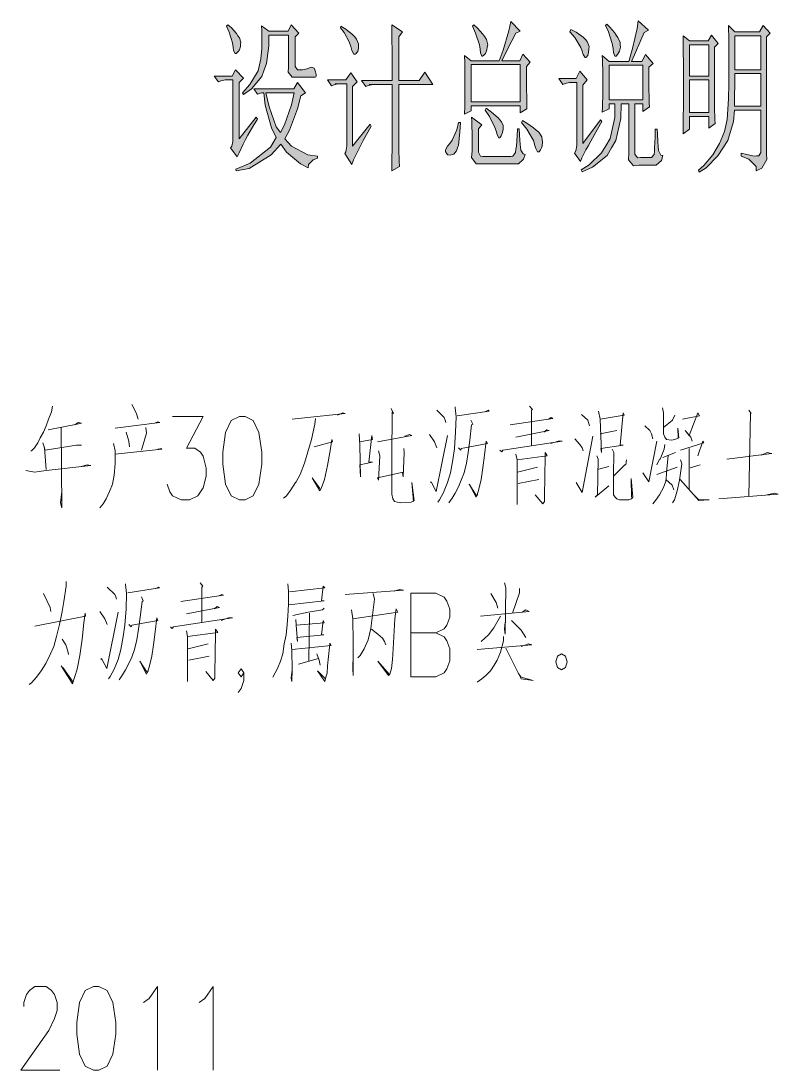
# Model space of a CAD drawing. Header units: millimetres. Extents: x 0 to 586, y 0 to 414.
# Drawn here: x 92.88 to 125.37, y 206.74 to 251.79 of the extents above; entities that cross this region are included whole.
import ezdxf

# ---------------------------------------------------------------- set-up
doc = ezdxf.new("R2010")
doc.units = ezdxf.units.MM

msp = doc.modelspace()

# ---------------------------------------------------------------- hatches: boundary and pattern name
h = msp.add_hatch(color=0)
h.dxf.hatch_style = 2
h.paths.add_polyline_path([(101.698778, 251.572889), (101.755222, 251.629333), (101.910444, 251.49175), (102.129167, 251.255389), (102.189139, 251.160139), (102.252639, 251.064889), (102.309083, 250.877917), (102.305556, 250.789722), (102.302028, 250.698), (102.252639, 250.553361), (102.210306, 250.500444), (102.164444, 250.444), (102.111528, 250.391083), (102.065667, 250.391083), (102.005694, 250.528667), (101.988056, 250.66625), (101.959833, 250.85675), (101.815194, 251.311833)])
h = msp.add_hatch(color=0)
h.dxf.hatch_style = 2
h.paths.add_polyline_path([(104.648, 249.978333), (104.648, 249.84075), (104.753833, 249.699639), (104.859667, 249.699639), (104.9655, 249.699639), (105.166583, 249.741972), (105.265361, 249.784306), (105.350028, 249.812528), (105.466444, 249.763139), (105.494667, 249.689056), (105.526417, 249.611444), (105.554639, 249.495028), (105.554639, 249.452694), (105.554639, 249.424472), (105.529944, 249.392722), (105.50525, 249.385667), (105.480556, 249.378611), (105.226556, 249.371556), (104.993722, 249.371556), (104.686806, 249.371556), (104.513944, 249.371556), (104.348139, 249.590278), (104.358722, 249.812528), (104.358722, 251.188361), (103.512056, 251.188361), (103.519111, 250.722694), (103.423861, 249.971278), (103.318028, 249.689056), (103.212194, 249.406833), (102.767694, 248.877667), (102.432556, 248.630722), (102.39375, 248.711861), (102.700667, 249.057583), (103.064028, 249.653778), (103.116944, 249.907778), (103.169861, 250.165306), (103.222778, 250.613333), (103.222778, 250.803833), (103.222778, 250.997861), (103.212194, 251.382389), (103.201611, 251.576417), (103.512056, 251.354167), (104.341083, 251.354167), (104.475139, 251.629333), (104.803222, 251.2695), (104.648, 251.107222)])
h = msp.add_hatch(color=0)
h.dxf.hatch_style = 2
h.paths.add_polyline_path([(106.595333, 251.49175), (106.612972, 251.572889), (106.824639, 251.435306), (107.120972, 251.202472), (107.202111, 251.103694), (107.28325, 251.008444), (107.364389, 250.814417), (107.364389, 250.719167), (107.364389, 250.623917), (107.332639, 250.486333), (107.297361, 250.444), (107.265611, 250.401667), (107.21975, 250.362861), (107.163306, 250.362861), (107.075111, 250.525139), (107.036306, 250.690944), (106.969278, 250.899083), (106.750556, 251.297722)])
h = msp.add_hatch(color=0)
h.dxf.hatch_style = 2
h.paths.add_polyline_path([(108.810778, 249.230444), (108.810778, 250.154722), (108.800194, 251.354167), (108.793139, 251.629333), (109.255278, 251.325944), (109.100056, 251.103694), (109.100056, 249.230444), (109.967889, 249.230444), (110.218361, 249.58675), (110.564083, 249.064639), (109.100056, 249.064639), (109.100056, 246.559917), (109.100056, 246.28475), (109.110639, 245.77675), (109.121222, 245.540389), (108.793139, 245.349889), (108.800194, 245.77675), (108.810778, 246.422333), (108.810778, 246.641056), (108.810778, 249.064639), (107.826528, 249.064639), (108.115806, 249.064639), (108.002917, 249.064639), (107.780667, 249.022306), (107.674833, 248.9835), (107.501972, 249.230444)])
h = msp.add_hatch(color=0)
h.paths.add_polyline_path([(111.915222, 247.794639), (111.925806, 248.12625), (111.932861, 248.775361), (111.932861, 249.089333), (111.932861, 249.406833), (111.925806, 250.013611), (111.915222, 250.302889), (112.2045, 250.084167), (113.400417, 250.084167), (113.573278, 250.535722), (113.82375, 251.375333), (113.901361, 251.763389), (114.303528, 251.350639), (114.113028, 251.265972), (113.947222, 250.937889), (113.650889, 250.345222), (113.513306, 250.084167), (114.285889, 250.084167), (114.419944, 250.359333), (114.730389, 250.027722), (114.575167, 249.833694), (114.575167, 249.145778), (114.58575, 248.235611), (114.592806, 248.016889), (114.303528, 247.851083), (114.303528, 248.154472), (112.2045, 248.154472), (112.2045, 247.932222)])
h.paths.add_polyline_path([(112.2045, 249.918361), (112.2045, 248.320278), (114.303528, 248.320278), (114.303528, 249.918361)])
h = msp.add_hatch(color=0)
h.dxf.hatch_style = 2
h.paths.add_polyline_path([(112.320917, 251.622278), (112.472611, 251.488222), (112.705444, 251.230694), (112.783056, 251.114278), (112.860667, 250.997861), (112.917111, 250.772083), (112.895944, 250.662722), (112.878306, 250.549833), (112.821861, 250.398139), (112.783056, 250.359333), (112.74425, 250.317), (112.694861, 250.274667), (112.684278, 250.274667), (112.656056, 250.274667), (112.610194, 250.426361), (112.589028, 250.578056), (112.560806, 250.772083), (112.395, 251.265972), (112.260944, 251.569361)])
h = msp.add_hatch(color=0)
h.dxf.hatch_style = 2
h.paths.add_polyline_path([(116.444889, 251.322417), (116.483694, 251.431778), (116.705944, 251.308306), (117.012861, 251.096639), (117.101056, 251.004917), (117.185722, 250.916722), (117.263333, 250.701528), (117.25275, 250.578056), (117.245694, 250.454583), (117.210417, 250.302889), (117.185722, 250.274667), (117.161028, 250.246444), (117.129278, 250.218222), (117.118694, 250.218222), (117.090472, 250.218222), (117.012861, 250.355806), (116.963472, 250.493389), (116.907028, 250.659194), (116.645972, 251.075472)])
h = msp.add_hatch(color=0)
h.paths.add_polyline_path([(119.372944, 251.791611), (119.817444, 251.403556), (119.623417, 251.294194), (119.478778, 250.962583), (119.210667, 250.341694), (119.083667, 250.052417), (119.528167, 250.052417), (119.683389, 250.355806), (120.011472, 249.971278), (119.835083, 249.805472), (119.835083, 249.117556), (119.845667, 248.263833), (119.85625, 248.098028), (119.566972, 247.907528), (119.566972, 248.235611), (119.22125, 248.235611), (119.22125, 246.256528), (119.22125, 246.076611), (119.344722, 245.910806), (119.471722, 245.924917), (119.835083, 245.924917), (119.944444, 245.924917), (120.057333, 246.0625), (120.067917, 246.200083), (120.0785, 246.337667), (120.096139, 246.806861), (120.106722, 247.138472), (120.184333, 247.138472), (120.194917, 246.944444), (120.216083, 246.581083), (120.230194, 246.408222), (120.247833, 246.235361), (120.346611, 246.034278), (120.434806, 246.009583), (120.367778, 245.801444), (120.145528, 245.593306), (119.990306, 245.593306), (119.394111, 245.593306), (119.171861, 245.568611), (118.960194, 245.829667), (118.970778, 246.118944), (118.970778, 248.235611), (118.642694, 248.235611), (118.621528, 247.604139), (118.416917, 246.655167), (118.226417, 246.337667), (118.039444, 246.020167), (117.407972, 245.512167), (116.963472, 245.318139), (116.924667, 245.402806), (117.273917, 245.607417), (117.803083, 246.122472), (117.986528, 246.432917), (118.169972, 246.743361), (118.364, 247.646472), (118.371056, 248.235611), (118.120583, 248.235611), (118.120583, 248.016889), (117.831306, 247.879306), (117.841889, 248.083917), (117.852472, 248.704806), (117.852472, 249.117556), (117.852472, 249.530306), (117.841889, 250.122972), (117.831306, 250.302889), (118.120583, 250.052417), (118.970778, 250.052417), (119.133056, 250.606278), (119.334139, 251.474111)])
h.paths.add_polyline_path([(118.120583, 249.890139), (118.120583, 248.401417), (119.566972, 248.401417), (119.566972, 249.890139)])
h = msp.add_hatch(color=0)
h.dxf.hatch_style = 2
h.paths.add_polyline_path([(117.965361, 251.597583), (118.025333, 251.654028), (118.148806, 251.530556), (118.353417, 251.294194), (118.431028, 251.184833), (118.505111, 251.075472), (118.593306, 250.867333), (118.603889, 250.772083), (118.614472, 250.673306), (118.575667, 250.500444), (118.526278, 250.426361), (118.476889, 250.34875), (118.420444, 250.274667), (118.409861, 250.274667), (118.371056, 250.274667), (118.314611, 250.440472), (118.293444, 250.606278), (118.254639, 250.825), (118.092361, 251.322417)])
h = msp.add_hatch(color=0)
h.paths.add_polyline_path([(121.958806, 245.378111), (122.188111, 245.582722), (122.569111, 246.037806), (122.717278, 246.28475), (122.868972, 246.531694), (123.073583, 247.043222), (123.133556, 247.304278), (123.19, 247.565333), (123.2535, 248.454333), (123.257028, 249.07875), (123.264083, 249.706694), (123.257028, 250.966111), (123.249972, 251.597583), (123.518083, 251.325944), (124.579944, 251.325944), (124.731639, 251.597583), (125.042083, 251.2695), (124.886861, 251.103694), (124.886861, 246.09425), (124.897444, 245.843778), (124.675194, 245.473361), (124.442361, 245.349889), (124.442361, 245.540389), (124.114278, 245.857889), (123.789722, 245.981361), (123.789722, 246.118944), (124.029611, 246.051917), (124.361222, 245.988417), (124.452944, 245.995472), (124.544667, 246.002528), (124.636389, 246.147167), (124.636389, 246.28475), (124.636389, 247.9675), (123.500444, 247.9675), (123.468694, 247.470083), (123.225278, 246.651639), (123.006556, 246.327083), (122.791361, 246.002528), (122.283361, 245.487472), (121.994083, 245.293444)])
h.paths.add_polyline_path([(123.518083, 251.160139), (123.518083, 249.699639), (124.636389, 249.699639), (124.636389, 251.160139)])
h.paths.add_polyline_path([(123.518083, 249.533833), (123.518083, 249.163417), (123.5075, 248.461389), (123.500444, 248.129778), (124.636389, 248.129778), (124.636389, 249.533833)])
h = msp.add_hatch(color=0)
h.paths.add_polyline_path([(122.65025, 248.461389), (122.65025, 248.101556), (122.660833, 247.565333), (122.671417, 247.385417), (122.399778, 247.194917), (122.399778, 247.688806), (121.57075, 247.688806), (121.57075, 247.138472), (121.302639, 246.947972), (121.309694, 247.360722), (121.320278, 248.419056), (121.320278, 249.064639), (121.320278, 249.710222), (121.309694, 250.757972), (121.302639, 251.156611), (121.57075, 250.934361), (122.382139, 250.934361), (122.516194, 251.184833), (122.805472, 250.825), (122.65025, 250.662722)])
h.paths.add_polyline_path([(121.57075, 249.258667), (121.57075, 247.854611), (122.399778, 247.854611), (122.399778, 249.258667)])
h.paths.add_polyline_path([(121.57075, 250.772083), (121.57075, 249.424472), (122.399778, 249.424472), (122.399778, 250.772083)])
h = msp.add_hatch(color=0)
h.dxf.hatch_style = 2
h.paths.add_polyline_path([(102.238528, 246.725722), (102.972306, 247.660583), (103.02875, 247.579444), (102.873528, 247.328972), (102.619528, 246.888), (102.517222, 246.6975), (102.418444, 246.503472), (102.238528, 246.133056), (102.160917, 245.953139), (101.871639, 246.337667), (101.931611, 246.422333), (101.977472, 246.612833), (101.966889, 246.725722), (101.966889, 249.258667), (101.716417, 249.258667), (101.642333, 249.258667), (101.458889, 249.216333), (101.353056, 249.174), (101.176667, 249.424472), (101.94925, 249.424472), (102.083306, 249.699639), (102.432556, 249.339806), (102.238528, 249.145778)])
h = msp.add_hatch(color=0)
h.dxf.hatch_style = 2
h.paths.add_polyline_path([(117.002278, 246.531694), (117.753694, 247.551222), (117.813667, 247.470083), (117.630222, 247.138472), (117.340944, 246.630472), (117.235111, 246.450556), (117.129278, 246.256528), (116.956417, 245.914333), (116.889389, 245.762639), (116.635389, 246.118944), (116.695361, 246.217722), (116.74475, 246.450556), (116.734167, 246.588139), (116.734167, 249.149306), (116.501333, 249.149306), (116.423722, 249.149306), (116.240278, 249.106972), (116.134444, 249.068167), (115.961583, 249.315111), (116.713, 249.315111), (116.868222, 249.643194), (117.175139, 249.258667), (117.002278, 249.039944)])
h = msp.add_hatch(color=0)
h.paths.add_polyline_path([(102.873528, 248.874139), (104.591556, 248.874139), (104.74325, 249.149306), (105.0925, 248.711861), (104.898472, 248.57075), (104.753833, 248.020417), (104.408111, 247.099667), (104.2035, 246.725722), (104.485722, 246.408222), (105.18775, 246.037806), (105.611083, 245.981361), (105.611083, 245.900222), (105.417056, 245.829667), (105.215972, 245.625056), (105.205389, 245.487472), (104.87025, 245.64975), (104.281111, 246.161278), (104.030639, 246.503472), (103.624944, 246.037806), (102.672444, 245.45925), (102.122111, 245.349889), (102.104472, 245.431028), (102.721833, 245.692083), (103.586139, 246.369417), (103.836611, 246.782167), (103.635528, 247.209028), (103.367417, 248.172111), (103.296861, 248.711861), (103.201611, 248.711861), (103.02875, 248.655417)])
h.paths.add_polyline_path([(103.395639, 248.711861), (103.529694, 248.105083), (103.836611, 247.251361), (104.013, 247.004417), (104.196444, 247.3325), (104.492778, 248.186222), (104.609194, 248.711861)])
h = msp.add_hatch(color=0)
h.dxf.hatch_style = 2
h.paths.add_polyline_path([(107.113917, 246.422333), (107.865333, 247.360722), (107.904139, 247.276056), (107.569, 246.658694), (107.152722, 245.833194), (107.075111, 245.625056), (106.785833, 246.09425), (106.824639, 246.175389), (106.863444, 246.436444), (106.863444, 246.616361), (106.863444, 249.096389), (106.3625, 249.096389), (106.535361, 249.096389), (106.478917, 249.096389), (106.316639, 249.054056), (106.210806, 249.011722), (106.034417, 249.258667), (106.824639, 249.258667), (107.036306, 249.562056), (107.307944, 249.177528), (107.113917, 248.9835)])
h = msp.add_hatch(color=0)
h.dxf.hatch_style = 2
h.paths.add_polyline_path([(112.800694, 247.960444), (112.8395, 248.041583), (113.072333, 247.879306), (113.368667, 247.632361), (113.435694, 247.547694), (113.50625, 247.466556), (113.573278, 247.30075), (113.573278, 247.219611), (113.573278, 247.149056), (113.545056, 247.007944), (113.513306, 246.930333), (113.485083, 246.85625), (113.435694, 246.778639), (113.418056, 246.778639), (113.389833, 246.778639), (113.322806, 246.902111), (113.284, 247.025583), (113.224028, 247.219611), (112.984139, 247.685278)])
h = msp.add_hatch(color=0)
h.dxf.hatch_style = 2
h.paths.add_polyline_path([(111.66475, 247.438333), (111.742361, 247.438333), (111.721194, 247.011472), (111.657694, 246.461139), (111.615361, 246.337667), (111.573028, 246.214194), (111.456611, 246.069556), (111.386056, 246.051917), (111.311972, 246.03075), (111.206139, 246.044861), (111.170861, 246.076611), (111.139111, 246.111889), (111.103833, 246.175389), (111.103833, 246.200083), (111.103833, 246.256528), (111.192028, 246.422333), (111.280222, 246.531694), (111.393111, 246.669278), (111.587139, 247.120833)])
h = msp.add_hatch(color=0)
h.dxf.hatch_style = 2
h.paths.add_polyline_path([(112.222139, 247.660583), (112.666639, 247.328972), (112.511417, 247.163167), (112.511417, 246.309444), (112.511417, 246.15775), (112.610194, 245.991944), (112.705444, 245.977833), (113.901361, 245.977833), (113.986028, 245.991944), (114.098917, 246.143639), (114.120083, 246.281222), (114.144778, 246.418806), (114.180056, 246.859778), (114.190639, 247.163167), (114.264722, 247.163167), (114.275306, 246.888), (114.3, 246.489361), (114.314111, 246.365889), (114.328222, 246.242417), (114.430528, 246.090722), (114.515194, 246.0625), (114.448167, 245.854361), (114.229444, 245.64975), (114.074222, 245.64975), (112.627833, 245.64975), (112.416167, 245.64975), (112.222139, 245.924917), (112.243306, 246.200083), (112.243306, 246.764528), (112.232722, 247.494778)])
h = msp.add_hatch(color=0)
h.dxf.hatch_style = 2
h.paths.add_polyline_path([(114.3635, 247.438333), (114.402306, 247.519472), (114.58575, 247.410111), (114.878556, 247.2055), (114.987917, 247.106722), (115.100806, 247.011472), (115.231333, 246.813917), (115.248972, 246.708083), (115.270139, 246.605778), (115.2525, 246.422333), (115.22075, 246.337667), (115.185472, 246.256528), (115.1255, 246.175389), (115.09375, 246.175389), (115.054944, 246.175389), (114.980861, 246.312972), (114.942056, 246.450556), (114.875028, 246.655167), (114.58575, 247.149056)])

# ---------------------------------------------------------------- linework, layer by layer
at = {"color": 0, "lineweight": 0}
for points in [[(101.698778, 251.572889), (101.755222, 251.629333), (101.910444, 251.49175), (102.129167, 251.255389), (102.189139, 251.160139), (102.252639, 251.064889), (102.309083, 250.877917), (102.305556, 250.789722), (102.302028, 250.698), (102.252639, 250.553361), (102.210306, 250.500444), (102.164444, 250.444), (102.111528, 250.391083), (102.065667, 250.391083), (102.005694, 250.528667), (101.988056, 250.66625), (101.959833, 250.85675), (101.815194, 251.311833)], [(104.648, 249.978333), (104.648, 249.84075), (104.753833, 249.699639), (104.859667, 249.699639), (104.9655, 249.699639), (105.166583, 249.741972), (105.265361, 249.784306), (105.350028, 249.812528), (105.466444, 249.763139), (105.494667, 249.689056), (105.526417, 249.611444), (105.554639, 249.495028), (105.554639, 249.452694), (105.554639, 249.424472), (105.529944, 249.392722), (105.50525, 249.385667), (105.480556, 249.378611), (105.226556, 249.371556), (104.993722, 249.371556), (104.686806, 249.371556), (104.513944, 249.371556), (104.348139, 249.590278), (104.358722, 249.812528), (104.358722, 251.188361), (103.512056, 251.188361), (103.519111, 250.722694), (103.423861, 249.971278), (103.318028, 249.689056), (103.212194, 249.406833), (102.767694, 248.877667), (102.432556, 248.630722), (102.39375, 248.711861), (102.700667, 249.057583), (103.064028, 249.653778), (103.116944, 249.907778), (103.169861, 250.165306), (103.222778, 250.613333), (103.222778, 250.803833), (103.222778, 250.997861), (103.212194, 251.382389), (103.201611, 251.576417), (103.512056, 251.354167), (104.341083, 251.354167), (104.475139, 251.629333), (104.803222, 251.2695), (104.648, 251.107222)], [(106.595333, 251.49175), (106.612972, 251.572889), (106.824639, 251.435306), (107.120972, 251.202472), (107.202111, 251.103694), (107.28325, 251.008444), (107.364389, 250.814417), (107.364389, 250.719167), (107.364389, 250.623917), (107.332639, 250.486333), (107.297361, 250.444), (107.265611, 250.401667), (107.21975, 250.362861), (107.163306, 250.362861), (107.075111, 250.525139), (107.036306, 250.690944), (106.969278, 250.899083), (106.750556, 251.297722)], [(108.810778, 249.230444), (108.810778, 250.154722), (108.800194, 251.354167), (108.793139, 251.629333), (109.255278, 251.325944), (109.100056, 251.103694), (109.100056, 249.230444), (109.967889, 249.230444), (110.218361, 249.58675), (110.564083, 249.064639), (109.100056, 249.064639), (109.100056, 246.559917), (109.100056, 246.28475), (109.110639, 245.77675), (109.121222, 245.540389), (108.793139, 245.349889), (108.800194, 245.77675), (108.810778, 246.422333), (108.810778, 246.641056), (108.810778, 249.064639), (107.826528, 249.064639), (108.115806, 249.064639), (108.002917, 249.064639), (107.780667, 249.022306), (107.674833, 248.9835), (107.501972, 249.230444)], [(111.915222, 247.794639), (111.925806, 248.12625), (111.932861, 248.775361), (111.932861, 249.089333), (111.932861, 249.406833), (111.925806, 250.013611), (111.915222, 250.302889), (112.2045, 250.084167), (113.400417, 250.084167), (113.573278, 250.535722), (113.82375, 251.375333), (113.901361, 251.763389), (114.303528, 251.350639), (114.113028, 251.265972), (113.947222, 250.937889), (113.650889, 250.345222), (113.513306, 250.084167), (114.285889, 250.084167), (114.419944, 250.359333), (114.730389, 250.027722), (114.575167, 249.833694), (114.575167, 249.145778), (114.58575, 248.235611), (114.592806, 248.016889), (114.303528, 247.851083), (114.303528, 248.154472), (112.2045, 248.154472), (112.2045, 247.932222)], [(112.320917, 251.622278), (112.472611, 251.488222), (112.705444, 251.230694), (112.783056, 251.114278), (112.860667, 250.997861), (112.917111, 250.772083), (112.895944, 250.662722), (112.878306, 250.549833), (112.821861, 250.398139), (112.783056, 250.359333), (112.74425, 250.317), (112.694861, 250.274667), (112.684278, 250.274667), (112.656056, 250.274667), (112.610194, 250.426361), (112.589028, 250.578056), (112.560806, 250.772083), (112.395, 251.265972), (112.260944, 251.569361)], [(116.444889, 251.322417), (116.483694, 251.431778), (116.705944, 251.308306), (117.012861, 251.096639), (117.101056, 251.004917), (117.185722, 250.916722), (117.263333, 250.701528), (117.25275, 250.578056), (117.245694, 250.454583), (117.210417, 250.302889), (117.185722, 250.274667), (117.161028, 250.246444), (117.129278, 250.218222), (117.118694, 250.218222), (117.090472, 250.218222), (117.012861, 250.355806), (116.963472, 250.493389), (116.907028, 250.659194), (116.645972, 251.075472)], [(119.372944, 251.791611), (119.817444, 251.403556), (119.623417, 251.294194), (119.478778, 250.962583), (119.210667, 250.341694), (119.083667, 250.052417), (119.528167, 250.052417), (119.683389, 250.355806), (120.011472, 249.971278), (119.835083, 249.805472), (119.835083, 249.117556), (119.845667, 248.263833), (119.85625, 248.098028), (119.566972, 247.907528), (119.566972, 248.235611), (119.22125, 248.235611), (119.22125, 246.256528), (119.22125, 246.076611), (119.344722, 245.910806), (119.471722, 245.924917), (119.835083, 245.924917), (119.944444, 245.924917), (120.057333, 246.0625), (120.067917, 246.200083), (120.0785, 246.337667), (120.096139, 246.806861), (120.106722, 247.138472), (120.184333, 247.138472), (120.194917, 246.944444), (120.216083, 246.581083), (120.230194, 246.408222), (120.247833, 246.235361), (120.346611, 246.034278), (120.434806, 246.009583), (120.367778, 245.801444), (120.145528, 245.593306), (119.990306, 245.593306), (119.394111, 245.593306), (119.171861, 245.568611), (118.960194, 245.829667), (118.970778, 246.118944), (118.970778, 248.235611), (118.642694, 248.235611), (118.621528, 247.604139), (118.416917, 246.655167), (118.226417, 246.337667), (118.039444, 246.020167), (117.407972, 245.512167), (116.963472, 245.318139), (116.924667, 245.402806), (117.273917, 245.607417), (117.803083, 246.122472), (117.986528, 246.432917), (118.169972, 246.743361), (118.364, 247.646472), (118.371056, 248.235611), (118.120583, 248.235611), (118.120583, 248.016889), (117.831306, 247.879306), (117.841889, 248.083917), (117.852472, 248.704806), (117.852472, 249.117556), (117.852472, 249.530306), (117.841889, 250.122972), (117.831306, 250.302889), (118.120583, 250.052417), (118.970778, 250.052417), (119.133056, 250.606278), (119.334139, 251.474111)], [(117.965361, 251.597583), (118.025333, 251.654028), (118.148806, 251.530556), (118.353417, 251.294194), (118.431028, 251.184833), (118.505111, 251.075472), (118.593306, 250.867333), (118.603889, 250.772083), (118.614472, 250.673306), (118.575667, 250.500444), (118.526278, 250.426361), (118.476889, 250.34875), (118.420444, 250.274667), (118.409861, 250.274667), (118.371056, 250.274667), (118.314611, 250.440472), (118.293444, 250.606278), (118.254639, 250.825), (118.092361, 251.322417)], [(121.958806, 245.378111), (122.188111, 245.582722), (122.569111, 246.037806), (122.717278, 246.28475), (122.868972, 246.531694), (123.073583, 247.043222), (123.133556, 247.304278), (123.19, 247.565333), (123.2535, 248.454333), (123.257028, 249.07875), (123.264083, 249.706694), (123.257028, 250.966111), (123.249972, 251.597583), (123.518083, 251.325944), (124.579944, 251.325944), (124.731639, 251.597583), (125.042083, 251.2695), (124.886861, 251.103694), (124.886861, 246.09425), (124.897444, 245.843778), (124.675194, 245.473361), (124.442361, 245.349889), (124.442361, 245.540389), (124.114278, 245.857889), (123.789722, 245.981361), (123.789722, 246.118944), (124.029611, 246.051917), (124.361222, 245.988417), (124.452944, 245.995472), (124.544667, 246.002528), (124.636389, 246.147167), (124.636389, 246.28475), (124.636389, 247.9675), (123.500444, 247.9675), (123.468694, 247.470083), (123.225278, 246.651639), (123.006556, 246.327083), (122.791361, 246.002528), (122.283361, 245.487472), (121.994083, 245.293444)], [(122.65025, 248.461389), (122.65025, 248.101556), (122.660833, 247.565333), (122.671417, 247.385417), (122.399778, 247.194917), (122.399778, 247.688806), (121.57075, 247.688806), (121.57075, 247.138472), (121.302639, 246.947972), (121.309694, 247.360722), (121.320278, 248.419056), (121.320278, 249.064639), (121.320278, 249.710222), (121.309694, 250.757972), (121.302639, 251.156611), (121.57075, 250.934361), (122.382139, 250.934361), (122.516194, 251.184833), (122.805472, 250.825), (122.65025, 250.662722)], [(123.518083, 251.160139), (123.518083, 249.699639), (124.636389, 249.699639), (124.636389, 251.160139)], [(121.57075, 250.772083), (121.57075, 249.424472), (122.399778, 249.424472), (122.399778, 250.772083)], [(102.238528, 246.725722), (102.972306, 247.660583), (103.02875, 247.579444), (102.873528, 247.328972), (102.619528, 246.888), (102.517222, 246.6975), (102.418444, 246.503472), (102.238528, 246.133056), (102.160917, 245.953139), (101.871639, 246.337667), (101.931611, 246.422333), (101.977472, 246.612833), (101.966889, 246.725722), (101.966889, 249.258667), (101.716417, 249.258667), (101.642333, 249.258667), (101.458889, 249.216333), (101.353056, 249.174), (101.176667, 249.424472), (101.94925, 249.424472), (102.083306, 249.699639), (102.432556, 249.339806), (102.238528, 249.145778)], [(112.2045, 249.918361), (112.2045, 248.320278), (114.303528, 248.320278), (114.303528, 249.918361)], [(117.002278, 246.531694), (117.753694, 247.551222), (117.813667, 247.470083), (117.630222, 247.138472), (117.340944, 246.630472), (117.235111, 246.450556), (117.129278, 246.256528), (116.956417, 245.914333), (116.889389, 245.762639), (116.635389, 246.118944), (116.695361, 246.217722), (116.74475, 246.450556), (116.734167, 246.588139), (116.734167, 249.149306), (116.501333, 249.149306), (116.423722, 249.149306), (116.240278, 249.106972), (116.134444, 249.068167), (115.961583, 249.315111), (116.713, 249.315111), (116.868222, 249.643194), (117.175139, 249.258667), (117.002278, 249.039944)], [(118.120583, 249.890139), (118.120583, 248.401417), (119.566972, 248.401417), (119.566972, 249.890139)], [(102.873528, 248.874139), (104.591556, 248.874139), (104.74325, 249.149306), (105.0925, 248.711861), (104.898472, 248.57075), (104.753833, 248.020417), (104.408111, 247.099667), (104.2035, 246.725722), (104.485722, 246.408222), (105.18775, 246.037806), (105.611083, 245.981361), (105.611083, 245.900222), (105.417056, 245.829667), (105.215972, 245.625056), (105.205389, 245.487472), (104.87025, 245.64975), (104.281111, 246.161278), (104.030639, 246.503472), (103.624944, 246.037806), (102.672444, 245.45925), (102.122111, 245.349889), (102.104472, 245.431028), (102.721833, 245.692083), (103.586139, 246.369417), (103.836611, 246.782167), (103.635528, 247.209028), (103.367417, 248.172111), (103.296861, 248.711861), (103.201611, 248.711861), (103.02875, 248.655417)], [(107.113917, 246.422333), (107.865333, 247.360722), (107.904139, 247.276056), (107.569, 246.658694), (107.152722, 245.833194), (107.075111, 245.625056), (106.785833, 246.09425), (106.824639, 246.175389), (106.863444, 246.436444), (106.863444, 246.616361), (106.863444, 249.096389), (106.3625, 249.096389), (106.535361, 249.096389), (106.478917, 249.096389), (106.316639, 249.054056), (106.210806, 249.011722), (106.034417, 249.258667), (106.824639, 249.258667), (107.036306, 249.562056), (107.307944, 249.177528), (107.113917, 248.9835)], [(121.57075, 249.258667), (121.57075, 247.854611), (122.399778, 247.854611), (122.399778, 249.258667)], [(123.518083, 249.533833), (123.518083, 249.163417), (123.5075, 248.461389), (123.500444, 248.129778), (124.636389, 248.129778), (124.636389, 249.533833)], [(103.395639, 248.711861), (103.529694, 248.105083), (103.836611, 247.251361), (104.013, 247.004417), (104.196444, 247.3325), (104.492778, 248.186222), (104.609194, 248.711861)], [(112.800694, 247.960444), (112.8395, 248.041583), (113.072333, 247.879306), (113.368667, 247.632361), (113.435694, 247.547694), (113.50625, 247.466556), (113.573278, 247.30075), (113.573278, 247.219611), (113.573278, 247.149056), (113.545056, 247.007944), (113.513306, 246.930333), (113.485083, 246.85625), (113.435694, 246.778639), (113.418056, 246.778639), (113.389833, 246.778639), (113.322806, 246.902111), (113.284, 247.025583), (113.224028, 247.219611), (112.984139, 247.685278)], [(111.66475, 247.438333), (111.742361, 247.438333), (111.721194, 247.011472), (111.657694, 246.461139), (111.615361, 246.337667), (111.573028, 246.214194), (111.456611, 246.069556), (111.386056, 246.051917), (111.311972, 246.03075), (111.206139, 246.044861), (111.170861, 246.076611), (111.139111, 246.111889), (111.103833, 246.175389), (111.103833, 246.200083), (111.103833, 246.256528), (111.192028, 246.422333), (111.280222, 246.531694), (111.393111, 246.669278), (111.587139, 247.120833)], [(112.222139, 247.660583), (112.666639, 247.328972), (112.511417, 247.163167), (112.511417, 246.309444), (112.511417, 246.15775), (112.610194, 245.991944), (112.705444, 245.977833), (113.901361, 245.977833), (113.986028, 245.991944), (114.098917, 246.143639), (114.120083, 246.281222), (114.144778, 246.418806), (114.180056, 246.859778), (114.190639, 247.163167), (114.264722, 247.163167), (114.275306, 246.888), (114.3, 246.489361), (114.314111, 246.365889), (114.328222, 246.242417), (114.430528, 246.090722), (114.515194, 246.0625), (114.448167, 245.854361), (114.229444, 245.64975), (114.074222, 245.64975), (112.627833, 245.64975), (112.416167, 245.64975), (112.222139, 245.924917), (112.243306, 246.200083), (112.243306, 246.764528), (112.232722, 247.494778)], [(114.3635, 247.438333), (114.402306, 247.519472), (114.58575, 247.410111), (114.878556, 247.2055), (114.987917, 247.106722), (115.100806, 247.011472), (115.231333, 246.813917), (115.248972, 246.708083), (115.270139, 246.605778), (115.2525, 246.422333), (115.22075, 246.337667), (115.185472, 246.256528), (115.1255, 246.175389), (115.09375, 246.175389), (115.054944, 246.175389), (114.980861, 246.312972), (114.942056, 246.450556), (114.875028, 246.655167), (114.58575, 247.149056)], [(102.256167, 234.805361), (101.896333, 234.636028), (101.659972, 234.1245), (101.540028, 233.270778), (101.540028, 232.75925), (101.659972, 231.905528), (101.896333, 231.394), (102.256167, 231.221139), (102.496056, 231.221139), (102.852361, 231.394), (103.09225, 231.905528), (103.212194, 232.75925), (103.212194, 233.270778), (103.09225, 234.1245), (102.852361, 234.636028), (102.496056, 234.805361)], [(116.328472, 224.267889), (116.254389, 224.514833), (116.081528, 224.617139), (115.908667, 224.514833), (115.838111, 224.267889), (115.908667, 224.020944), (116.081528, 223.918639), (116.254389, 224.020944)], [(95.987306, 210.319056), (95.627472, 210.149722), (95.387583, 209.638194), (95.271167, 208.784472), (95.271167, 208.272944), (95.387583, 207.419222), (95.627472, 206.907694), (95.987306, 206.738361), (96.223667, 206.738361), (96.5835, 206.907694), (96.823389, 207.419222), (96.943333, 208.272944), (96.943333, 208.784472), (96.823389, 209.638194), (96.5835, 210.149722), (96.223667, 210.319056)]]:
    msp.add_lwpolyline(points, close=True, dxfattribs=at)
for points in [[(93.306194, 233.327222), (93.330889, 233.327222), (93.454361, 233.464806), (93.599, 233.676472), (93.697778, 233.884611), (93.842417, 234.131556), (93.965889, 234.41025), (94.064667, 234.688944), (94.13875, 234.865333), (94.188139, 235.002917), (94.234, 235.246333)], [(97.634778, 235.316889), (97.828806, 234.967639), (97.902889, 234.688944)], [(111.509528, 235.214583), (111.509528, 235.179306), (111.558917, 234.794778), (111.534222, 234.131556), (111.484833, 233.433056), (111.41075, 232.942694), (111.311972, 232.381778), (111.192028, 231.9655), (111.019167, 231.545694), (110.849833, 231.231722), (110.77575, 231.125889)], [(114.71275, 235.246333), (114.836222, 235.10875), (114.786833, 235.073472), (114.786833, 233.570639)], [(120.410111, 235.179306), (120.4595, 234.967639), (120.4595, 234.061), (120.508889, 233.919889), (120.582972, 233.814056), (120.801694, 233.782306), (120.949861, 233.814056), (121.119194, 233.884611), (121.069806, 234.304417), (121.0945, 233.884611)], [(99.388083, 234.805361), (100.703944, 234.805361), (99.987806, 233.440111), (100.344111, 233.440111), (100.584, 233.270778), (100.703944, 233.097917), (100.823889, 232.586389), (100.823889, 232.247722), (100.703944, 231.736194), (100.464056, 231.394), (100.10775, 231.221139), (99.747917, 231.221139), (99.388083, 231.394), (99.271667, 231.563333), (99.151722, 231.905528)], [(104.513944, 234.688944), (106.789361, 234.932361), (106.690583, 234.967639), (106.471861, 234.865333)], [(108.771972, 235.144028), (108.867222, 234.932361), (108.817833, 235.002917), (108.793139, 233.048528), (108.793139, 231.9655), (108.793139, 231.475139), (108.842528, 231.267), (108.916611, 231.161167), (109.040083, 231.125889), (109.184722, 231.090611), (109.625694, 231.125889), (109.749167, 231.196444), (109.650389, 231.9655), (109.724472, 231.161167)], [(110.726361, 235.073472), (111.043861, 234.7595), (111.09325, 234.653667), (111.117944, 234.547833)], [(111.608306, 234.830056), (112.977083, 235.038194), (112.927694, 235.073472), (112.804222, 235.002917)], [(113.880194, 234.445528), (115.714639, 234.724222), (115.640556, 234.7595), (115.520611, 234.688944)], [(116.938778, 234.897083), (117.206889, 234.653667), (117.280972, 234.41025)], [(117.672556, 235.038194), (117.743111, 234.688944), (117.7925, 233.256667), (117.767806, 233.433056), (118.723833, 233.570639), (118.600361, 233.570639), (118.723833, 234.967639), (118.773222, 234.865333), (117.743111, 234.688944)], [(120.949861, 234.865333), (120.851083, 234.653667), (120.4595, 234.339694)], [(121.267361, 234.688944), (122.001139, 234.830056), (121.927056, 234.967639), (121.560167, 233.990444), (121.387306, 234.198583), (121.63425, 233.919889), (121.683639, 233.747028)], [(124.128389, 235.073472), (124.223639, 234.932361), (124.198944, 234.967639), (124.128389, 231.369306)], [(94.039972, 234.233861), (95.285278, 234.480806), (95.482833, 234.516083), (95.334667, 234.547833), (95.190028, 234.445528)], [(94.600889, 234.339694), (94.625583, 230.882472), (94.576194, 231.090611), (94.625583, 231.580972)], [(96.925694, 234.304417), (98.834222, 234.547833), (98.760139, 234.583111), (98.611972, 234.516083)], [(98.245083, 234.339694), (98.269778, 234.096278), (98.051056, 233.3625)], [(105.519361, 234.724222), (105.494667, 234.480806), (105.3465, 233.814056), (105.198333, 233.291944), (105.053694, 232.801583), (104.856139, 232.31475), (104.686806, 232.000778), (104.662111, 231.9655), (104.468083, 231.651528), (104.270528, 231.404583), (104.147056, 231.29875)], [(112.193917, 234.653667), (112.268, 234.480806), (112.218611, 234.445528), (112.144528, 233.782306), (112.070444, 233.256667), (111.999889, 232.801583), (111.901111, 232.381778), (111.777639, 232.067806), (111.654167, 231.789111), (111.509528, 231.510417), (111.386056, 231.29875), (111.241417, 231.090611)], [(119.651639, 234.41025), (119.873889, 234.198583), (119.944444, 234.061), (119.993833, 233.849333)], [(97.536, 233.500083), (97.511306, 233.747028), (97.391361, 234.131556)], [(107.399667, 234.061), (107.424361, 233.570639), (107.449056, 232.208917), (107.424361, 232.731028), (107.964111, 232.836861), (107.815944, 232.836861), (107.939417, 233.990444), (107.964111, 233.814056), (107.424361, 233.71175)], [(108.182833, 233.71175), (109.650389, 233.990444), (109.551611, 234.025722), (109.357583, 233.955167)], [(110.408861, 234.025722), (110.627583, 233.71175), (110.726361, 233.464806)], [(110.45825, 231.9655), (110.482944, 232.000778), (110.701667, 231.580972), (111.192028, 233.990444)], [(114.127139, 233.919889), (115.545306, 234.198583), (115.446528, 234.233861), (115.323056, 234.131556)], [(116.645972, 233.849333), (116.864694, 233.605917), (116.963472, 233.464806), (117.012861, 233.327222)], [(116.716528, 231.9655), (116.963472, 231.545694), (117.425611, 233.955167)], [(117.743111, 234.061), (118.455722, 234.198583)], [(95.482833, 233.570639), (95.264111, 233.570639), (93.9165, 233.3625), (93.82125, 233.676472), (93.891806, 233.464806), (93.965889, 232.522889)], [(98.760139, 233.397778), (98.904778, 233.433056), (98.929472, 233.397778), (96.925694, 233.186111), (96.925694, 233.327222), (96.851611, 233.641194), (96.925694, 233.327222), (96.925694, 232.766306), (96.876306, 232.279472), (96.802222, 231.894944), (96.682278, 231.580972), (96.534111, 231.267), (96.410639, 231.055333), (96.266, 230.882472)], [(105.469972, 233.500083), (106.253139, 233.71175), (106.228444, 233.814056), (106.154361, 233.327222), (106.129667, 233.256667), (106.030889, 232.699278), (105.910944, 232.103083), (105.762778, 231.718556), (105.713389, 231.61625), (105.371194, 232.173639), (105.713389, 231.718556)], [(109.308194, 233.433056), (109.332889, 233.256667), (109.2835, 232.208917), (109.258806, 232.381778)], [(111.654167, 233.464806), (111.752944, 233.3625), (111.777639, 233.433056), (112.903, 233.641194), (112.853611, 233.747028), (112.779528, 233.150833), (112.708972, 232.593444), (112.634889, 232.103083), (112.536111, 231.683278), (112.462028, 231.439861), (112.412639, 231.334028), (112.119833, 231.894944), (112.437333, 231.404583), (112.486722, 231.475139)], [(113.439222, 233.3625), (113.513306, 233.291944), (113.562694, 233.3625), (116.106222, 233.747028), (115.936889, 233.747028), (115.615861, 233.641194)], [(118.258167, 233.397778), (118.33225, 233.256667), (118.307556, 232.279472), (118.307556, 231.580972), (118.307556, 231.439861), (118.381639, 231.334028), (118.455722, 231.267), (118.575667, 231.231722), (118.96725, 231.231722), (119.090722, 231.267), (119.140111, 231.334028), (119.066028, 232.138361), (119.090722, 231.334028)], [(119.577556, 232.381778), (119.8245, 232.000778), (120.166694, 233.747028)], [(120.508889, 233.605917), (120.484194, 233.397778), (120.311333, 232.977972), (120.286639, 232.977972), (120.166694, 232.731028)], [(121.193278, 233.3625), (122.195167, 233.676472), (122.145778, 233.747028), (121.927056, 233.115556)], [(121.560167, 233.433056), (121.560167, 233.327222), (121.560167, 231.683278)], [(108.232222, 233.327222), (108.281611, 233.115556), (108.232222, 232.067806), (108.182833, 232.173639), (109.2835, 232.417056)], [(114.127139, 233.186111), (114.173, 232.942694), (114.173, 232.279472), (114.173, 231.894944), (114.173, 231.020056), (114.173, 231.196444), (114.173, 231.545694)], [(114.173, 232.942694), (115.471222, 233.115556), (115.372444, 233.256667), (115.372444, 233.083806), (115.34775, 231.369306), (115.34775, 231.161167), (115.273667, 231.055333), (114.956167, 231.439861)], [(117.598472, 233.115556), (117.647861, 232.977972), (117.623167, 231.439861), (117.524389, 231.334028), (118.11, 231.824389)], [(118.868472, 232.942694), (118.843778, 232.731028), (118.797917, 232.731028), (118.307556, 232.244194)], [(120.653528, 233.115556), (120.607667, 232.558167), (120.582972, 232.31475), (120.558278, 232.032528), (120.4595, 231.753833), (120.286639, 231.439861), (120.117306, 231.196444), (119.993833, 231.055333)], [(120.434806, 233.048528), (120.971028, 233.256667)], [(121.193278, 232.942694), (121.242667, 232.766306), (121.143889, 232.067806), (121.045111, 231.61625), (120.925167, 231.231722), (120.851083, 231.090611)], [(123.172361, 232.977972), (125.105583, 233.221389), (125.080889, 233.221389), (124.908028, 233.256667), (124.664611, 233.150833)], [(93.087472, 232.487611), (93.454361, 232.417056), (93.965889, 232.487611), (95.874417, 232.699278), (95.72625, 232.731028), (95.458139, 232.664)], [(115.054944, 232.628722), (114.197694, 232.417056)], [(118.11, 232.664), (117.623167, 232.522889)], [(120.166694, 232.31475), (121.045111, 232.628722)], [(121.609556, 232.593444), (122.025833, 232.731028)], [(114.222389, 231.930222), (115.104333, 232.103083)], [(120.558278, 232.103083), (120.826389, 231.859667), (120.900472, 231.651528)], [(121.168583, 232.103083), (121.976444, 231.196444), (122.413889, 231.231722), (121.976444, 231.231722), (121.754194, 231.439861)], [(122.830167, 231.267), (125.373694, 231.475139), (125.229056, 231.510417), (124.908028, 231.439861)], [(94.823139, 227.725111), (94.823139, 227.516972), (94.724361, 226.85375), (94.650278, 226.433944), (94.526806, 225.876556), (94.406861, 225.350917), (94.283389, 224.931111), (94.13875, 224.581861), (93.941194, 224.197333), (93.747167, 223.883361), (93.549611, 223.604667), (93.330889, 223.36125), (93.232111, 223.290694)], [(97.366667, 227.622806), (97.366667, 227.587528), (97.412528, 227.203), (97.387833, 226.539778), (97.341972, 225.841278), (97.267889, 225.350917), (97.169111, 224.793528), (97.045639, 224.373722), (96.876306, 223.953917), (96.703444, 223.639944), (96.632889, 223.534111)], [(100.569889, 227.658083), (100.689833, 227.516972), (100.640444, 227.481694), (100.640444, 225.978861)], [(104.3305, 227.622806), (104.355194, 227.308833), (104.355194, 226.747917), (104.3305, 226.225806), (104.305806, 225.876556), (104.256417, 225.421472), (104.182333, 225.036944), (104.111778, 224.617139), (104.013, 224.303167), (103.889528, 223.989194), (103.6955, 223.604667)], [(113.636778, 227.658083), (113.686167, 227.446417), (113.661472, 225.45675), (113.636778, 225.664889), (113.661472, 225.978861)], [(94.159917, 226.433944), (94.13875, 226.606806), (93.842417, 227.203)], [(96.5835, 227.481694), (96.901, 227.167722), (96.950389, 227.061889), (96.975083, 226.956056)], [(97.461917, 227.238278), (98.830694, 227.446417), (98.784833, 227.481694), (98.661361, 227.411139)], [(99.737333, 226.85375), (101.571778, 227.132444), (101.497694, 227.167722), (101.374222, 227.097167)], [(104.404583, 227.273556), (105.921528, 227.446417), (105.847444, 227.516972), (105.773361, 226.889028), (105.896833, 226.889028), (104.379889, 226.712639)], [(106.799944, 227.167722), (109.294083, 227.340583), (109.12475, 227.375861), (108.9025, 227.308833)], [(107.999389, 227.203), (108.048778, 226.956056), (107.900611, 225.700167), (107.777139, 225.209806), (107.607806, 224.825278), (107.434944, 224.546583), (107.339694, 224.444278)], [(109.611583, 223.629361), (109.611583, 227.213583), (110.687556, 227.213583), (111.047389, 227.04425), (111.163806, 226.871389), (111.28375, 226.532722), (111.28375, 226.190528), (111.163806, 225.848333), (111.047389, 225.679), (110.687556, 225.509667)], [(113.051167, 227.203), (113.269889, 226.818472), (113.343972, 226.575056)], [(114.271778, 227.411139), (114.271778, 227.238278), (113.978972, 226.363389)], [(98.051056, 227.061889), (98.121611, 226.889028), (98.07575, 226.85375), (98.001667, 226.190528), (97.927583, 225.664889), (97.8535, 225.209806), (97.754722, 224.793528), (97.634778, 224.476028), (97.511306, 224.197333), (97.366667, 223.918639), (97.243194, 223.7105), (97.095028, 223.498833)], [(99.98075, 226.328111), (101.398917, 226.606806), (101.303667, 226.642083), (101.180194, 226.539778)], [(94.600889, 224.0915), (95.041861, 223.393), (95.09125, 223.325972), (95.285278, 223.953917), (95.40875, 224.546583), (95.507528, 225.245083), (95.581611, 225.943583), (95.627472, 226.363389), (95.652167, 226.225806), (93.475528, 225.806)], [(96.266, 226.433944), (96.484722, 226.119972), (96.5835, 225.876556)], [(96.311861, 224.373722), (96.336556, 224.409), (96.558806, 223.989194), (97.045639, 226.398667)], [(105.896833, 226.575056), (105.82275, 226.5045), (105.212444, 226.398667), (104.87025, 226.328111), (104.549222, 226.257556)], [(105.258306, 226.363389), (105.237139, 224.303167)], [(107.068056, 226.5045), (107.117444, 226.119972), (107.142139, 225.1075), (107.142139, 224.476028), (107.142139, 223.675222), (107.117444, 223.989194), (107.117444, 224.267889)], [(107.117444, 226.119972), (109.050667, 226.398667), (108.976583, 226.539778), (108.927194, 226.119972), (108.853111, 224.825278), (108.828417, 224.373722), (108.782556, 223.989194), (108.708472, 223.74225), (108.659083, 223.675222), (108.193417, 224.303167), (108.683778, 223.74225)], [(112.610194, 226.225806), (114.688056, 226.433944), (114.543417, 226.5045), (114.39525, 226.398667)], [(113.467444, 226.225806), (113.171111, 225.735444), (112.952389, 225.421472), (112.634889, 225.142778)], [(97.511306, 225.876556), (97.610083, 225.770722), (97.634778, 225.841278), (98.760139, 226.049417), (98.71075, 226.15525), (98.636667, 225.559056), (98.562583, 225.001667), (98.4885, 224.511306), (98.39325, 224.0915), (98.319167, 223.848083), (98.269778, 223.74225), (97.976972, 224.303167), (98.294472, 223.812806), (98.343861, 223.883361)], [(99.296361, 225.770722), (99.370444, 225.700167), (99.419833, 225.770722), (101.963361, 226.15525), (101.7905, 226.15525), (101.473, 226.049417)], [(104.672694, 226.084694), (104.697389, 225.841278), (104.746778, 225.142778), (104.722083, 225.315639), (105.872139, 225.421472), (105.773361, 225.421472), (105.847444, 226.049417), (105.896833, 225.943583), (104.697389, 225.841278)], [(113.929583, 226.049417), (114.345861, 225.629611), (114.543417, 225.315639)], [(99.98075, 225.594333), (100.030139, 225.350917), (100.030139, 224.687694), (100.030139, 224.303167), (100.030139, 223.428278), (100.030139, 223.604667), (100.030139, 223.953917)], [(100.030139, 225.350917), (101.324833, 225.523778), (101.229583, 225.664889), (101.229583, 225.492028), (101.204889, 223.777528), (101.204889, 223.569389), (101.130806, 223.463556), (100.813306, 223.848083)], [(107.925306, 225.664889), (108.193417, 225.45675), (108.390972, 225.280361), (108.486222, 225.142778), (108.535611, 225.001667)], [(109.611583, 225.509667), (110.687556, 225.509667), (111.047389, 225.336806), (111.163806, 225.167472), (111.28375, 224.825278), (111.28375, 224.31375), (111.163806, 223.971556), (111.047389, 223.802222), (110.687556, 223.629361), (109.611583, 223.629361)], [(113.587389, 225.350917), (113.587389, 225.174528), (113.467444, 224.687694), (113.319278, 224.338444), (113.195806, 224.126778), (113.026472, 223.883361), (112.828917, 223.675222), (112.659583, 223.534111), (112.462028, 223.393)], [(94.650278, 225.245083), (94.798444, 225.001667), (94.893694, 224.722972), (94.918389, 224.581861)], [(100.912083, 225.036944), (100.054833, 224.825278)], [(104.478667, 225.072222), (104.503361, 224.75825), (104.524528, 223.953917), (104.503361, 223.428278), (104.478667, 223.569389), (104.524528, 223.918639)], [(104.524528, 224.793528), (106.189639, 224.966389), (106.14025, 225.072222), (106.115556, 224.895833), (106.041472, 224.0915), (106.016778, 223.777528), (105.967389, 223.604667), (105.921528, 223.428278), (105.6005, 223.883361), (105.946222, 223.534111)], [(112.462028, 224.793528), (114.811528, 225.001667), (114.663361, 225.036944), (114.345861, 224.931111)], [(113.686167, 224.860556), (114.345861, 223.534111), (114.860917, 223.463556), (114.345861, 223.604667), (114.222389, 223.777528)], [(100.079528, 224.338444), (100.961472, 224.511306)], [(104.796167, 224.162056), (105.649889, 224.409)], [(105.579333, 224.617139), (105.674583, 224.338444), (105.723972, 224.126778)], [(94.674972, 224.024472), (95.115944, 223.393), (95.09125, 223.393)], [(102.446667, 223.802222), (102.326722, 223.629361), (102.206778, 223.802222), (102.326722, 223.971556), (102.446667, 223.802222), (102.446667, 223.460028), (102.326722, 223.117833), (102.206778, 222.9485)], [(92.999278, 209.468861), (92.999278, 209.638194), (93.119222, 209.980389), (93.239167, 210.149722), (93.479056, 210.319056), (93.955306, 210.319056), (94.195194, 210.149722), (94.315139, 209.980389), (94.431556, 209.638194), (94.431556, 209.296), (94.315139, 208.953806), (94.07525, 208.442278), (92.879333, 206.738361), (94.5515, 206.738361)], [(98.135722, 209.638194), (98.375611, 209.807528), (98.731917, 210.319056), (98.731917, 206.738361)], [(100.524028, 209.638194), (100.763917, 209.807528), (101.12375, 210.319056), (101.12375, 206.738361)]]:
    msp.add_lwpolyline(points, dxfattribs=at)

doc.saveas('drawing.dxf')
